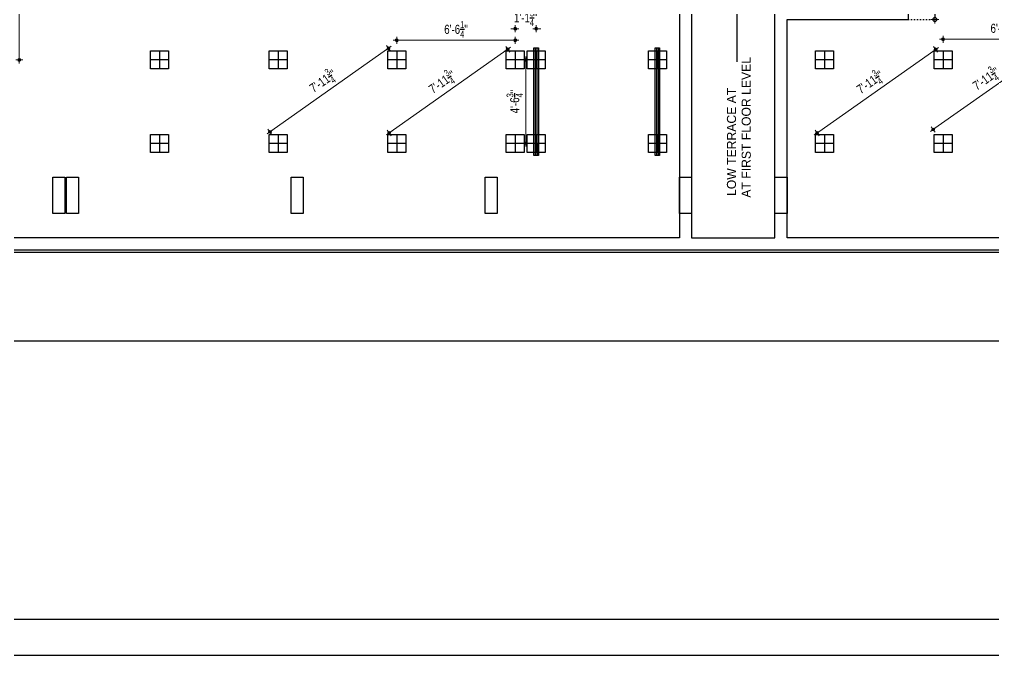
# Model space of a CAD drawing. Header units: inches. Extents: x 13 to 21264, y -72369 to -55.
# Drawn here: x 6580 to 7222, y -72369 to -71950 of the extents above; entities that cross this region are included whole.
import ezdxf

# ---------------------------------------------------------------- set-up
doc = ezdxf.new("R2010")
doc.units = ezdxf.units.IN
doc.header["$LTSCALE"] = 15
doc.header["$MEASUREMENT"] = 0
doc.header["$PDMODE"] = 34
doc.linetypes.add('DOT2', pattern=[0.125, 0, -0.125])
doc.layers.get('0').update_dxf_attribs({"linetype": 'CONTINUOUS', "lineweight": 13})
doc.layers.get('DEFPOINTS').update_dxf_attribs({"linetype": 'CONTINUOUS', "lineweight": 13})
doc.layers.add('INNER DIM', color=30, linetype='CONTINUOUS', lineweight=13)
doc.styles.add('rob', font='')
doc.styles.add('RS', font='', dxfattribs={"width": 0.8})
doc.styles.get('rob').set_extended_font_data('Century Gothic')
doc.styles.get('RS').set_extended_font_data('Century Gothic')
doc.dimstyles.new('SECTION DIM', dxfattribs={"dimscale": 0.6, "dimtxt": 9, "dimasz": 2, "dimexe": 0, "dimexo": 0, "dimgap": 1, "dimtad": 1, "dimzin": 3, "dimdsep": 46, "dimlunit": 4, "dimtxsty": 'RS', "dimblk1": 'CUT', "dimblk2": 'CUT', "dimsah": 1, "dimcen": 0, "dimclrd": 251, "dimclre": 21, "dimclrt": 4, "dimadec": 0, "dimazin": 0, "dimtfac": 1, "dimtix": 1, "dimtofl": 0, "dimtmove": 2, "dimatfit": 3, "dimfxl": 0, "dimtolj": 1, "dimtzin": 3, "dimarcsym": 0})
doc.dimstyles.new('WORKING DIM-altura', dxfattribs={"dimscale": 0, "dimtxt": 6, "dimasz": 1.5, "dimexe": 0, "dimexo": 0, "dimgap": 2, "dimtad": 1, "dimzin": 3, "dimdsep": 46, "dimlunit": 4, "dimtxsty": 'RS', "dimblk1": 'CUT-15', "dimblk2": 'CUT-15', "dimsah": 1, "dimcen": 0, "dimclrd": 49, "dimclre": 109, "dimclrt": 41, "dimadec": 0, "dimazin": 0, "dimtfac": 0.75, "dimtix": 1, "dimtofl": 0, "dimtmove": 2, "dimatfit": 2, "dimldrblk": 'CUT-15', "dimfxl": 1, "dimtolj": 1, "dimtzin": 3, "dimlwd": -1, "dimlwe": -1, "dimarcsym": 0})

# ---------------------------------------------------------------- blocks, each defined once
blk = doc.blocks.new('CUT')
at = {"layer": 'INNER DIM', "color": 8}
blk.add_line((-1.8, 0), (1.8, 0), dxfattribs=at)
at = {"layer": 'INNER DIM', "color": 9}
blk.add_line((0, 1.8), (0, -1.8), dxfattribs=at)
blk.add_circle((0, 0), 0.9, dxfattribs=at)
blk = doc.blocks.new('*D1333')
at = {"color": 21, "linetype": 'DOT2', "lineweight": -2, "transparency": 16777216}
for p, q in [((7165.62, -71853.64), (7183.06, -71853.64)), ((7165.62, -71949.64), (7183.06, -71949.64))]:
    blk.add_line(p, q, dxfattribs=at)
at = {"color": 0, "lineweight": -2, "transparency": 16777216}
blk.add_line((7183.06, -71855.14), (7183.06, -71948.14), dxfattribs=at)
at = {"layer": 'DEFPOINTS', "color": 0, "transparency": 16777216}
for p in [(7165.62, -71853.64, 0.01), (7165.62, -71949.64, 0.01), (7183.06, -71949.64)]:
    blk.add_point(p, dxfattribs=at)
at = {"color": 0, "lineweight": -2, "transparency": 16777216, "xscale": 1.5, "yscale": 1.5, "zscale": 1.5}
for p, rotation in [((7183.06, -71853.64), 90), ((7183.06, -71949.64), 270)]:
    blk.add_blockref('CUT', p, dxfattribs=dict(at, rotation=rotation))
at = {"color": 0, "lineweight": -2, "transparency": 16777216, "insert": (7178.49, -71901.64), "char_height": 6, "attachment_point": 5, "rotation": 90, "style": 'RS'}
blk.add_mtext('\\A1;8\'-0"', dxfattribs=at)
blk = doc.blocks.new('*D1257')
at = {"color": 8, "linetype": 'DOT2', "lineweight": -2, "transparency": 16777216}
for p, q in [((4934.62, -72101.64), (4934.62, -72161.64)), ((7485.62, -72131.64), (7485.62, -72161.64))]:
    blk.add_line(p, q, dxfattribs=at)
at = {"color": 0, "lineweight": -2, "transparency": 16777216}
blk.add_line((7484.12, -72161.64), (4936.12, -72161.64), dxfattribs=at)
at = {"layer": 'DEFPOINTS', "color": 0, "transparency": 16777216}
for p in [(4934.62, -72101.64, 0.01), (7485.62, -72131.64), (4934.62, -72161.64)]:
    blk.add_point(p, dxfattribs=at)
at = {"color": 0, "lineweight": -2, "transparency": 16777216, "xscale": 1.5, "yscale": 1.5, "zscale": 1.5, "rotation": 180}
blk.add_blockref('CUT', (4934.62, -72161.64), dxfattribs=at)
at = {"color": 0, "lineweight": -2, "transparency": 16777216, "xscale": 1.5, "yscale": 1.5, "zscale": 1.5}
blk.add_blockref('CUT', (7485.62, -72161.64), dxfattribs=at)
at = {"color": 0, "lineweight": -2, "transparency": 16777216, "insert": (6210.12, -72156.47), "char_height": 7, "attachment_point": 5, "style": 'RS'}
blk.add_mtext('\\A1;212\'-7"', dxfattribs=at)
blk = doc.blocks.new('CUT-15')
h = blk.add_hatch(color=256)
h.dxf.hatch_style = 1
edge = h.paths.add_edge_path()
edge.add_arc((0, 0), 0.638, -180, 180)
for p, q in [((1.51, 0), (-1.51, 0)), ((0, -1.51), (0, 1.51))]:
    blk.add_line(p, q)
blk.add_circle((0, 0), 0.638)
blk = doc.blocks.new('*D1371')
at = {"color": 0, "ltscale": 3, "transparency": 16777216}
blk.add_line((6579.51, -71974.81), (6579.51, -71888.86), dxfattribs=at)
at = {"layer": 'DEFPOINTS', "color": 0, "ltscale": 3, "transparency": 16777216}
for p in [(6562.33, -71887.36, 0), (6579.51, -71887.36), (6562.33, -71976.31, 0)]:
    blk.add_point(p, dxfattribs=at)
at = {"color": 0, "ltscale": 3, "transparency": 16777216, "xscale": 1.5, "yscale": 1.5, "zscale": 1.5}
for p, rotation in [((6579.51, -71887.36), 90), ((6579.51, -71976.31), 270)]:
    blk.add_blockref('CUT-15', p, dxfattribs=dict(at, rotation=rotation))
at = {"color": 0, "lineweight": -2, "ltscale": 3, "transparency": 16777216, "insert": (6573.94, -71931.84), "char_height": 6, "attachment_point": 5, "rotation": 90, "style": 'RS'}
blk.add_mtext('\\A1;7\'-5"', dxfattribs=at)
blk = doc.blocks.new('*D1379')
at = {"color": 0, "ltscale": 3, "transparency": 16777216}
blk.add_line((7265.11, -71962.69), (7189.96, -71962.69), dxfattribs=at)
at = {"layer": 'DEFPOINTS', "color": 0, "ltscale": 3, "transparency": 16777216}
for p in [(7188.46, -71962.69), (7188.46, -71976.31, 0), (7266.61, -71976.31, 0)]:
    blk.add_point(p, dxfattribs=at)
at = {"color": 0, "ltscale": 3, "transparency": 16777216, "xscale": 1.5, "yscale": 1.5, "zscale": 1.5, "rotation": 180}
blk.add_blockref('CUT-15', (7188.46, -71962.69), dxfattribs=at)
at = {"color": 0, "ltscale": 3, "transparency": 16777216, "xscale": 1.5, "yscale": 1.5, "zscale": 1.5}
blk.add_blockref('CUT-15', (7266.61, -71962.69), dxfattribs=at)
at = {"color": 0, "lineweight": -2, "ltscale": 3, "transparency": 16777216, "insert": (7227.53, -71955.44), "char_height": 6, "attachment_point": 5, "style": 'RS'}
blk.add_mtext('\\A1;6\'-6{\\H0.75x;\\S1/4;}"', dxfattribs=at)
blk = doc.blocks.new('*D1380')
at = {"color": 49, "ltscale": 3, "transparency": 16777216}
blk.add_line((7183.15, -72021.31), (7258.86, -71967.92), dxfattribs=at)
at = {"layer": 'DEFPOINTS', "color": 0, "ltscale": 3, "transparency": 16777216}
for p in [(7260.08, -71967.06), (7266.61, -71976.31, 0), (7188.46, -72031.43, 0)]:
    blk.add_point(p, dxfattribs=at)
at = {"color": 49, "ltscale": 3, "transparency": 16777216, "xscale": 1.5, "yscale": 1.5, "zscale": 1.5}
for p, rotation in [((7260.08, -71967.06), 35.19268757316085), ((7181.93, -72022.17), 215.1926875731608)]:
    blk.add_blockref('CUT-15', p, dxfattribs=dict(at, rotation=rotation))
at = {"color": 0, "lineweight": -2, "ltscale": 3, "transparency": 16777216, "insert": (7216.83, -71988.69), "char_height": 6, "attachment_point": 5, "rotation": 35.19269, "style": 'RS'}
blk.add_mtext('\\A1;7\'-11{\\H0.75x;\\S3/4;}"', dxfattribs=at)
blk = doc.blocks.new('*D1381')
at = {"color": 49, "ltscale": 3, "transparency": 16777216}
blk.add_line((7106.63, -72023.63), (7182.34, -71970.24), dxfattribs=at)
at = {"layer": 'DEFPOINTS', "color": 0, "ltscale": 3, "transparency": 16777216}
for p in [(7183.56, -71969.38), (7188.46, -71976.31, 0), (7110.3, -72031.43, 0)]:
    blk.add_point(p, dxfattribs=at)
at = {"color": 49, "ltscale": 3, "transparency": 16777216, "xscale": 1.5, "yscale": 1.5, "zscale": 1.5}
for p, rotation in [((7183.56, -71969.38), 35.19268757313824), ((7105.41, -72024.49), 215.1926875731382)]:
    blk.add_blockref('CUT-15', p, dxfattribs=dict(at, rotation=rotation))
at = {"color": 0, "lineweight": -2, "ltscale": 3, "transparency": 16777216, "insert": (7140.31, -71991.01), "char_height": 6, "attachment_point": 5, "rotation": 35.19269, "style": 'RS'}
blk.add_mtext('\\A1;7\'-11{\\H0.75x;\\S3/4;}"', dxfattribs=at)
blk = doc.blocks.new('*D1382')
at = {"color": 0, "ltscale": 3, "transparency": 16777216}
blk.add_line((6913.35, -71977.81), (6913.35, -72029.67), dxfattribs=at)
at = {"layer": 'DEFPOINTS', "color": 0, "ltscale": 3, "transparency": 16777216}
for p in [(6906.47, -71976.31, 0), (6906.47, -72031.17, 0), (6913.35, -72031.17)]:
    blk.add_point(p, dxfattribs=at)
at = {"color": 0, "ltscale": 3, "transparency": 16777216, "xscale": 1.5, "yscale": 1.5, "zscale": 1.5}
for p, rotation in [((6913.35, -71976.31), 90), ((6913.35, -72031.17), 270)]:
    blk.add_blockref('CUT-15', p, dxfattribs=dict(at, rotation=rotation))
at = {"color": 0, "lineweight": -2, "ltscale": 3, "transparency": 16777216, "insert": (6906.1, -72003.74), "char_height": 6, "attachment_point": 5, "rotation": 90, "style": 'RS'}
blk.add_mtext('\\A1;4\'-6{\\H0.75x;\\S3/4;}"', dxfattribs=at)
blk = doc.blocks.new('*D1383')
at = {"color": 0, "ltscale": 3, "transparency": 16777216}
blk.add_line((6904.97, -71963.37), (6829.81, -71963.37), dxfattribs=at)
at = {"layer": 'DEFPOINTS', "color": 0, "ltscale": 3, "transparency": 16777216}
for p in [(6828.31, -71963.37), (6828.31, -71976.31, 0), (6906.47, -71976.31, 0)]:
    blk.add_point(p, dxfattribs=at)
at = {"color": 0, "ltscale": 3, "transparency": 16777216, "xscale": 1.5, "yscale": 1.5, "zscale": 1.5, "rotation": 180}
blk.add_blockref('CUT-15', (6828.31, -71963.37), dxfattribs=at)
at = {"color": 0, "ltscale": 3, "transparency": 16777216, "xscale": 1.5, "yscale": 1.5, "zscale": 1.5}
blk.add_blockref('CUT-15', (6906.47, -71963.37), dxfattribs=at)
at = {"color": 0, "lineweight": -2, "ltscale": 3, "transparency": 16777216, "insert": (6867.39, -71956.12), "char_height": 6, "attachment_point": 5, "style": 'RS'}
blk.add_mtext('\\A1;6\'-6{\\H0.75x;\\S1/4;}"', dxfattribs=at)
blk = doc.blocks.new('*D1384')
at = {"color": 49, "ltscale": 3, "transparency": 16777216}
blk.add_line((6900.28, -71970.14), (6824.57, -72023.52), dxfattribs=at)
at = {"layer": 'DEFPOINTS', "color": 0, "ltscale": 3, "transparency": 16777216}
for p in [(6906.47, -71976.31, 0), (6823.35, -72024.39), (6828.31, -72031.43, 0)]:
    blk.add_point(p, dxfattribs=at)
at = {"color": 49, "ltscale": 3, "transparency": 16777216, "xscale": 1.5, "yscale": 1.5, "zscale": 1.5}
for p, rotation in [((6901.5, -71969.27), 35.19268757316082), ((6823.35, -72024.39), 215.1926875731608)]:
    blk.add_blockref('CUT-15', p, dxfattribs=dict(at, rotation=rotation))
at = {"color": 0, "lineweight": -2, "ltscale": 3, "transparency": 16777216, "insert": (6858.24, -71990.9), "char_height": 6, "attachment_point": 5, "rotation": 35.19269, "style": 'RS'}
blk.add_mtext('\\A1;7\'-11{\\H0.75x;\\S3/4;}"', dxfattribs=at)
blk = doc.blocks.new('*D1385')
at = {"color": 49, "ltscale": 3, "transparency": 16777216}
blk.add_line((6821.66, -71969.49), (6745.96, -72022.88), dxfattribs=at)
at = {"layer": 'DEFPOINTS', "color": 0, "ltscale": 3, "transparency": 16777216}
for p in [(6828.31, -71976.31, 0), (6744.73, -72023.74), (6750.16, -72031.43, 0)]:
    blk.add_point(p, dxfattribs=at)
at = {"color": 49, "ltscale": 3, "transparency": 16777216, "xscale": 1.5, "yscale": 1.5, "zscale": 1.5}
for p, rotation in [((6822.89, -71968.62), 35.19268757313827), ((6744.73, -72023.74), 215.1926875731382)]:
    blk.add_blockref('CUT-15', p, dxfattribs=dict(at, rotation=rotation))
at = {"color": 0, "lineweight": -2, "ltscale": 3, "transparency": 16777216, "insert": (6779.63, -71990.26), "char_height": 6, "attachment_point": 5, "rotation": 35.19269, "style": 'RS'}
blk.add_mtext('\\A1;7\'-11{\\H0.75x;\\S3/4;}"', dxfattribs=at)
blk = doc.blocks.new('*D1386')
at = {"color": 0, "ltscale": 3, "transparency": 16777216}
for p, q in [((6904.97, -71955.71), (6903.47, -71955.71)), ((6921.74, -71955.71), (6923.24, -71955.71))]:
    blk.add_line(p, q, dxfattribs=at)
at = {"layer": 'DEFPOINTS', "color": 0, "ltscale": 3, "transparency": 16777216}
for p in [(6920.24, -71955.71), (6906.47, -71976.31, 0), (6920.24, -71976.31, 0)]:
    blk.add_point(p, dxfattribs=at)
at = {"color": 0, "ltscale": 3, "transparency": 16777216, "xscale": 1.5, "yscale": 1.5, "zscale": 1.5}
blk.add_blockref('CUT-15', (6906.47, -71955.71), dxfattribs=at)
at = {"color": 0, "ltscale": 3, "transparency": 16777216, "xscale": 1.5, "yscale": 1.5, "zscale": 1.5, "rotation": 180}
blk.add_blockref('CUT-15', (6920.24, -71955.71), dxfattribs=at)
at = {"color": 0, "lineweight": -2, "ltscale": 3, "transparency": 16777216, "insert": (6913.36, -71948.46), "char_height": 6, "attachment_point": 5, "style": 'RS'}
blk.add_mtext('\\A1;1\'-1{\\H0.75x;\\S3/4;}"', dxfattribs=at)

msp = doc.modelspace()

# ---------------------------------------------------------------- linework, layer by layer
at = {"color": 0, "lineweight": -2, "ltscale": 3}
for p, q in [((7165.617, -71949.636, -0.009), (7165.617, -71853.637, -0.009)), ((7022.615, -71897.635, -0.009), (7022.617, -72093.636, -0.009)), ((7052.552, -71897.636, -0.03), (7052.552, -71977.636, -0.014)), ((7077.617, -72093.637, -0.009), (7077.617, -71941.636, -0.009)), ((7085.617, -72093.636, -0.009), (7085.617, -71949.636, -0.009)), ((7085.617, -71949.636, -0.009), (7165.617, -71949.636, -0.009)), ((7413.617, -72093.636, -0.009), (7085.617, -72093.636, -0.009)), ((7485.617, -72101.636, -0.009), (5746.617, -72101.636, -0.009))]:
    msp.add_line(p, q, dxfattribs=at)
at = {"color": 0, "lineweight": -2}
for p, q in [((6672, -71970.408, 0), (6672, -71982.219, 0)), ((6750.156, -71970.408, 0), (6750.156, -71982.219, 0)), ((6828.312, -71970.408, 0), (6828.312, -71982.219, 0)), ((6906.468, -71970.408, 0), (6906.468, -71982.219, 0)), ((6919.753, -72039.305, 0), (6919.753, -71968.439, 0)), ((6919.753, -71968.439, 0), (6920.245, -71968.439, 0)), ((6919.753, -72039.305, 0), (6919.753, -71968.439, 0)), ((6919.753, -71968.439, 0), (6920.245, -71968.439, 0)), ((6920.245, -71970.408, 0), (6920.245, -71982.219, 0)), ((6920.245, -71970.408, 0), (6920.245, -71982.219, 0)), ((6920.737, -71968.439, 0), (6920.737, -72039.305, 0)), ((6920.737, -71968.439, 0), (6920.737, -72039.305, 0)), ((6921.721, -71968.439, 0), (6921.721, -71976.313, 0)), ((6921.721, -71968.439, 0), (6921.721, -71976.313, 0)), ((6999.674, -72039.305, 0), (6999.674, -71968.439, 0)), ((6999.674, -71968.439, 0), (7000.166, -71968.439, 0)), ((7000.166, -71970.408, 0), (7000.166, -71982.219, 0)), ((7000.658, -71968.439, 0), (7000.658, -72039.305, 0)), ((7001.642, -71968.439, 0), (7001.642, -71976.313, 0)), ((7110.301, -71970.408, 0), (7110.301, -71982.219, 0)), ((7188.456, -71970.408, 0), (7188.456, -71982.219, 0)), ((6677.906, -71976.313, 0), (6666.095, -71976.313, 0)), ((6673.476, -71976.313, 0), (6670.524, -71976.313, 0)), ((6756.062, -71976.313, 0), (6744.251, -71976.313, 0)), ((6751.632, -71976.313, 0), (6748.68, -71976.313, 0)), ((6834.217, -71976.313, 0), (6822.406, -71976.313, 0)), ((6829.788, -71976.313, 0), (6826.836, -71976.313, 0)), ((6912.373, -71976.313, 0), (6900.562, -71976.313, 0)), ((6907.944, -71976.313, 0), (6904.992, -71976.313, 0)), ((6926.15, -71976.313, 0), (6914.339, -71976.313, 0)), ((6926.15, -71976.313, 0), (6914.339, -71976.313, 0)), ((6921.721, -71976.313, 0), (6918.769, -71976.313, 0)), ((6921.721, -71976.313, 0), (6918.769, -71976.313, 0)), ((7006.072, -71976.313, 0), (6994.261, -71976.313, 0)), ((7001.642, -71976.313, 0), (6998.69, -71976.313, 0)), ((7116.206, -71976.313, 0), (7104.395, -71976.313, 0)), ((7111.776, -71976.313, 0), (7108.824, -71976.313, 0)), ((7194.362, -71976.313, 0), (7182.551, -71976.313, 0)), ((7189.932, -71976.313, 0), (7186.98, -71976.313, 0)), ((6677.906, -72031.431, 0), (6666.095, -72031.431, 0)), ((6673.476, -72031.431, 0), (6670.524, -72031.431, 0)), ((6672, -72025.526, 0), (6672, -72037.337, 0)), ((6756.062, -72031.431, 0), (6744.251, -72031.431, 0)), ((6751.632, -72031.431, 0), (6748.68, -72031.431, 0)), ((6750.156, -72025.526, 0), (6750.156, -72037.337, 0)), ((6834.217, -72031.431, 0), (6822.406, -72031.431, 0)), ((6829.788, -72031.431, 0), (6826.836, -72031.431, 0)), ((6828.312, -72025.526, 0), (6828.312, -72037.337, 0)), ((6912.373, -72031.431, 0), (6900.562, -72031.431, 0)), ((6907.944, -72031.431, 0), (6904.992, -72031.431, 0)), ((6906.468, -72025.526, 0), (6906.468, -72037.337, 0)), ((6926.15, -72031.431, 0), (6914.339, -72031.431, 0)), ((6926.15, -72031.431, 0), (6914.339, -72031.431, 0)), ((6921.721, -72031.431, 0), (6918.769, -72031.431, 0)), ((6921.721, -72031.431, 0), (6918.769, -72031.431, 0)), ((6920.245, -72025.526, 0), (6920.245, -72037.337, 0)), ((6920.245, -72025.526, 0), (6920.245, -72037.337, 0)), ((6921.721, -72039.305, 0), (6921.721, -72031.431, 0)), ((6921.721, -72039.305, 0), (6921.721, -72031.431, 0)), ((7006.072, -72031.431, 0), (6994.261, -72031.431, 0)), ((7001.642, -72031.431, 0), (6998.69, -72031.431, 0)), ((7000.166, -72025.526, 0), (7000.166, -72037.337, 0)), ((7001.642, -72039.305, 0), (7001.642, -72031.431, 0)), ((7116.206, -72031.431, 0), (7104.395, -72031.431, 0)), ((7111.776, -72031.431, 0), (7108.824, -72031.431, 0)), ((7110.301, -72025.526, 0), (7110.301, -72037.337, 0)), ((7194.362, -72031.431, 0), (7182.551, -72031.431, 0)), ((7189.932, -72031.431, 0), (7186.98, -72031.431, 0)), ((7188.456, -72025.526, 0), (7188.456, -72037.337, 0))]:
    msp.add_line(p, q, dxfattribs=at)
at = {"color": 0, "lineweight": -2, "ltscale": 3}
for points in [[(4629.154, -70195.499), (8394.824, -70195.499), (8394.824, -72368.968), (4629.154, -72368.968)], [(4652.815, -70219.16), (8371.163, -70219.16), (8371.163, -72345.307), (4652.815, -72345.307)]]:
    msp.add_lwpolyline(points, close=True, dxfattribs=at)
msp.add_lwpolyline([(4943.194, -72094.491), (4943.194, -71345.76), (7064.498, -71345.76), (7064.498, -71008.659), (6807.215, -71008.659), (6807.215, -70939.717), (6654.7, -70939.717), (6654.7, -70580.336), (7472.95, -70580.336), (7472.95, -70936.992), (7273.404, -70936.992), (7273.404, -71006.061), (7273.404, -71340.974), (7303.229, -71340.974), (7303.229, -71313.444), (7488.636, -71313.444), (7488.636, -72103.233), (4942.843, -72103.233), (4942.843, -72093.122), (4942.843, -72090.418), (4943.213, -72090.418)], dxfattribs=at)
at = {"color": 0, "lineweight": -2, "ltscale": 3, "elevation": -0.009}
for points in [[(7014.615, -71897.635), (7014.617, -72093.636), (6946.616, -72093.636), (5809.617, -72093.636), (5809.617, -71949.635), (5885.617, -71949.635), (5885.617, -71853.635), (5833.616, -71853.635), (5833.616, -71853.635), (5833.616, -71853.635), (5833.616, -71853.635)], [(7022.617, -72093.636), (7077.617, -72093.637)]]:
    msp.add_lwpolyline(points, dxfattribs=at)
at = {"color": 0, "lineweight": -2, "elevation": 0}
for points in [[(6666.095, -71970.408), (6677.906, -71970.408), (6677.906, -71982.219), (6666.095, -71982.219)], [(6744.251, -71970.408), (6756.062, -71970.408), (6756.062, -71982.219), (6744.251, -71982.219)], [(6822.406, -71970.408), (6834.217, -71970.408), (6834.217, -71982.219), (6822.406, -71982.219)], [(6900.562, -71970.408), (6912.373, -71970.408), (6912.373, -71982.219), (6900.562, -71982.219)], [(6914.339, -71970.408), (6926.15, -71970.408), (6926.15, -71982.219), (6914.339, -71982.219)], [(6914.339, -71970.408), (6926.15, -71970.408), (6926.15, -71982.219), (6914.339, -71982.219)], [(6918.769, -71968.439), (6921.721, -71968.439), (6921.721, -72039.305), (6918.769, -72039.305)], [(6918.769, -71968.439), (6921.721, -71968.439), (6921.721, -72039.305), (6918.769, -72039.305)], [(6994.261, -71970.408), (7006.072, -71970.408), (7006.072, -71982.219), (6994.261, -71982.219)], [(6998.69, -71968.439), (7001.642, -71968.439), (7001.642, -72039.305), (6998.69, -72039.305)], [(7104.395, -71970.408), (7116.206, -71970.408), (7116.206, -71982.219), (7104.395, -71982.219)], [(7182.551, -71970.408), (7194.362, -71970.408), (7194.362, -71982.219), (7182.551, -71982.219)], [(6666.095, -72025.526), (6677.906, -72025.526), (6677.906, -72037.337), (6666.095, -72037.337)], [(6744.251, -72025.526), (6756.062, -72025.526), (6756.062, -72037.337), (6744.251, -72037.337)], [(6822.406, -72025.526), (6834.217, -72025.526), (6834.217, -72037.337), (6822.406, -72037.337)], [(6900.562, -72025.526), (6912.373, -72025.526), (6912.373, -72037.337), (6900.562, -72037.337)], [(6914.339, -72025.526), (6926.15, -72025.526), (6926.15, -72037.337), (6914.339, -72037.337)], [(6914.339, -72025.526), (6926.15, -72025.526), (6926.15, -72037.337), (6914.339, -72037.337)], [(6994.261, -72025.526), (7006.072, -72025.526), (7006.072, -72037.337), (6994.261, -72037.337)], [(7104.395, -72025.526), (7116.206, -72025.526), (7116.206, -72037.337), (7104.395, -72037.337)], [(7182.551, -72025.526), (7194.362, -72025.526), (7194.362, -72037.337), (7182.551, -72037.337)]]:
    msp.add_lwpolyline(points, close=True, dxfattribs=at)
at = {"color": 0, "lineweight": -2, "ltscale": 3}
for points, elevation in [([(6601.616, -72053.635), (6609.616, -72053.635), (6609.616, -72077.635), (6601.616, -72077.635)], -0.009), ([(6610.616, -72053.635), (6618.616, -72053.635), (6618.616, -72077.635), (6610.616, -72077.635)], -0.009), ([(6758.616, -72053.635), (6766.616, -72053.635), (6766.616, -72077.635), (6758.616, -72077.635)], -0.009), ([(6886.616, -72053.635), (6894.616, -72053.635), (6894.616, -72077.635), (6886.616, -72077.635)], -0.009), ([(7014.616, -72053.635), (7022.616, -72053.635), (7022.616, -72077.635), (7014.616, -72077.635)], -0.032), ([(7077.616, -72053.635), (7085.616, -72053.635), (7085.616, -72077.635), (7077.616, -72077.635)], -0.009)]:
    msp.add_lwpolyline(points, close=True, dxfattribs=dict(at, elevation=elevation))

# ---------------------------------------------------------------- texts
at = {"color": 0, "lineweight": -2, "style": 'rob'}
for s, p in [('AT FIRST FLOOR LEVEL', (7061.697, -72067.104, -0.009)), ('LOW TERRACE AT ', (7051.986, -72065.99, -0.009))]:
    msp.add_text(s, height=6, rotation=90, dxfattribs=at).set_placement(p)

# ---------------------------------------------------------------- dimensions: what is measured, and where the dimension line sits
at = {"color": 0, "lineweight": -2}
dim = msp.add_linear_dim(base=(7183.06, -71949.636, -0.009), p1=(7165.616, -71853.637, 0.004), p2=(7165.616, -71949.636, 0.004), angle=90, dimstyle='SECTION DIM', override={"dimscale": 1, "dimtxt": 6, "dimasz": 1.5, "dimclrd": 0, "dimclrt": 0, "dimfxl": 2}, dxfattribs=at)
dim.commit()
dim.dimension.update_dxf_attribs({"geometry": '*D1333', "text_midpoint": (7178.488, -71901.637, -0.009)})
at = {"color": 0, "lineweight": -2, "ltscale": 3}
for base, p1, p2, picture, middle in [((6579.507, -71887.361), (6562.33, -71976.313, 0), (6562.33, -71887.361, 0), '*D1371', (6573.936, -71931.837)), ((6913.351, -72031.165), (6906.468, -71976.313, 0), (6906.468, -72031.165, 0), '*D1382', (6906.101, -72003.739))]:
    dim = msp.add_linear_dim(base=base, p1=p1, p2=p2, angle=90, dimstyle='WORKING DIM-altura', override={"dimscale": 1, "dimclrd": 0, "dimclrt": 0, "dimfxl": 0, "dimfxlon": 1, "dimarcsym": 2}, dxfattribs=at)
    dim.commit()
    dim.dimension.update_dxf_attribs({"geometry": picture, "text_midpoint": middle})
for base, p1, p2, picture, middle in [((6920.245, -71955.708), (6906.468, -71976.313, 0), (6920.245, -71976.313, 0), '*D1386', (6913.356, -71948.458)), ((6828.312, -71963.368), (6906.468, -71976.313, 0), (6828.312, -71976.313, 0), '*D1383', (6867.39, -71956.118)), ((7188.456, -71962.693), (7266.612, -71976.313, 0), (7188.456, -71976.313, 0), '*D1379', (7227.534, -71955.443))]:
    dim = msp.add_linear_dim(base=base, p1=p1, p2=p2, dimstyle='WORKING DIM-altura', override={"dimscale": 1, "dimclrd": 0, "dimclrt": 0, "dimfxl": 0, "dimfxlon": 1, "dimarcsym": 2}, dxfattribs=at)
    dim.commit()
    dim.dimension.update_dxf_attribs({"geometry": picture, "text_midpoint": middle})
for p1, p2, distance, picture, middle in [((6828.312, -71976.313, 0), (6750.156, -72031.431, 0), -9.408, '*D1385', (6779.633, -71990.259)), ((6906.468, -71976.313, 0), (6828.312, -72031.431, 0), -8.618, '*D1384', (6858.245, -71990.905)), ((7188.456, -72031.431, 0), (7266.612, -71976.313, 0), 11.328, '*D1380', (7216.827, -71988.69)), ((7110.301, -72031.431, 0), (7188.456, -71976.313, 0), 8.488, '*D1381', (7140.308, -71991.011))]:
    dim = msp.add_aligned_dim(p1=p1, p2=p2, distance=distance, dimstyle='WORKING DIM-altura', override={"dimscale": 1, "dimclrt": 0, "dimfxl": 0, "dimfxlon": 1, "dimarcsym": 2}, dxfattribs=at)
    dim.commit()
    dim.dimension.update_dxf_attribs({"geometry": picture, "text_midpoint": middle})
at = {"color": 0, "lineweight": -2}
dim = msp.add_linear_dim(base=(4934.618, -72161.636, -0.009), p1=(7485.616, -72131.636, -0.009), p2=(4934.618, -72101.636, 0.004), dimstyle='SECTION DIM', override={"dimscale": 1, "dimtxt": 7, "dimasz": 1.5, "dimclrd": 0, "dimclre": 8, "dimclrt": 0, "dimfxl": 2}, dxfattribs=at)
dim.commit()
dim.dimension.update_dxf_attribs({"geometry": '*D1257', "text_midpoint": (6210.117, -72156.47, -0.009)})

doc.saveas('drawing.dxf')
